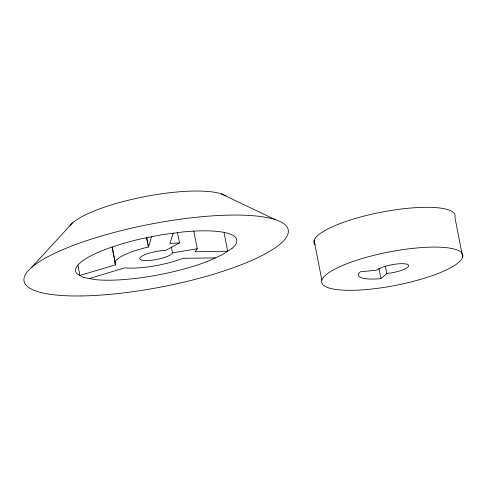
<?xml version="1.0" encoding="UTF-8"?>
<svg xmlns="http://www.w3.org/2000/svg" width="487" height="487" viewBox="0 0 487 487"><rect width="100%" height="100%" fill="white"/><g stroke="black" fill="none" stroke-linecap="round" stroke-linejoin="round"><path stroke-width="0.73" d="M77.932 265.159L79.929 275.435L115.626 264.788A41.943 9.935 -11 0 1 148.614 246.964L151.414 236.798M173.22 233.224L169.884 243.476L179.472 242.916L177.475 232.64M193.814 231.173L197.241 248.784L195.007 251.773L227.673 251.213L224.105 232.865M31.503 267.533L72.338 223.058M380.968 278.601L386.794 273.493A16.692 3.951 -11 0 0 407.722 267.211A16.692 3.951 -11 0 0 397.721 263.905A16.692 3.951 -11 0 0 376.792 270.194L360.313 271.783A34.48 8.163 -11 0 0 380.968 278.601L378.965 268.288M179.472 242.916L165.428 250.507A16.692 3.951 -11 0 0 141.218 256.588A16.692 3.951 -11 0 0 152.054 260.168A16.692 3.951 -11 0 0 172.501 252.838L197.241 248.784M89.358 278.546L124.824 267.826A41.943 9.935 -11 0 0 182.935 258.299L215.297 257.903M221.214 193.869L275.435 219.704M462.65 257.16A71.851 17.015 -11 0 0 361.823 258.646A71.851 17.015 -11 0 0 352.302 290.295A71.851 17.015 -11 0 0 462.65 257.16L454.913 217.366A71.851 17.015 -11 0 0 380.785 212.295A71.851 17.015 -11 0 0 315.107 244.784M385.363 266.127L386.794 273.493M314.133 240.444L321.864 280.238M171.351 246.946L172.501 252.838M146.757 237.425L147.756 242.556M148.042 244.024L148.328 245.491M146.49 237.473L148.34 247.012M112.345 247.907L115.626 264.788M112.12 247.128L115.547 264.739M69.951 225.481A82.108 19.443 -11 0 1 146.264 196.34A82.108 19.443 -11 0 1 225.761 195.932M232.22 248.187L222.669 254.537L208.588 260.959A82.108 19.443 -11 0 1 94.831 279.611L83.344 277.377L76.824 273.664A82.108 19.443 -11 0 1 141.394 238.764L162.427 234.643L183.033 231.94A82.108 19.443 -11 0 1 232.22 248.187M81.335 295.95A134.534 31.862 -11 0 0 287.945 233.912A134.534 31.862 -11 0 0 99.159 236.694A134.534 31.862 -11 0 0 81.335 295.95"/></g></svg>
